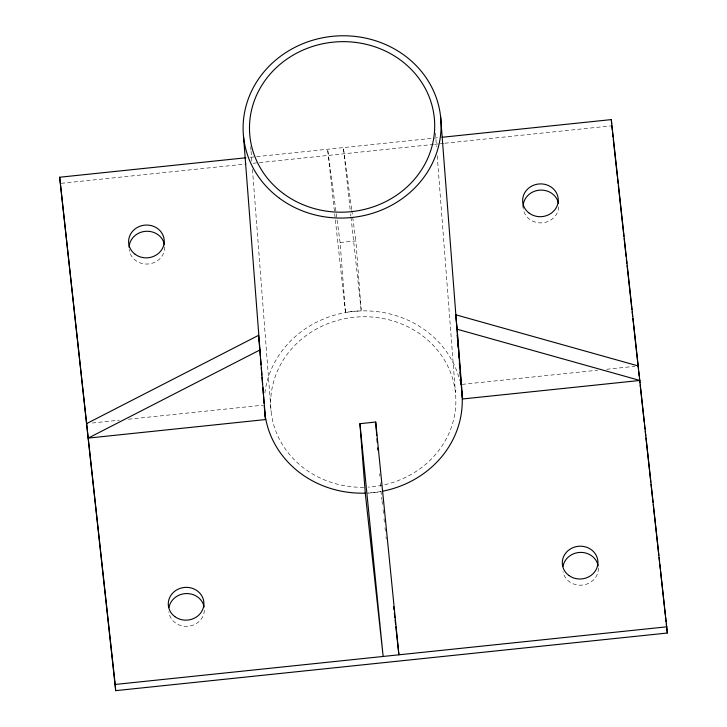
<?xml version="1.0" encoding="UTF-8"?>
<svg xmlns="http://www.w3.org/2000/svg" width="727" height="727" viewBox="0 0 727 727"><rect width="100%" height="100%" fill="white"/><g stroke="black" fill="none" stroke-linecap="round" stroke-linejoin="round"><path stroke-width="0.55" stroke-dasharray="3.63 2.73" d="M250.324 157.314L438.717 137.63M61.277 183.313L246.289 163.984M253.06 163.275L433.556 144.419M434.682 144.3L439.19 143.837M440.326 143.719L443.706 143.364M444.833 143.246L610.662 125.916M340.1 242.527L355.857 240.882L361.228 310.629L345.461 312.274L327.613 149.244L340.1 242.527L345.461 312.274M92.293 423.005L119.401 420.17M128.434 419.234L262.829 405.193M462.108 384.374L597.63 370.216M606.663 369.271L634.898 366.317M367.553 493.188L381.057 491.779L381.92 499.649M351.65 209.412L343.38 147.59L350.15 209.431M351.795 210.539L352.55 216.155M352.704 217.282L355.857 240.882M350.641 213.929L350.887 216.183M351.005 217.309L361.228 310.629M382.048 500.776L382.538 505.274M383.029 509.772L383.52 514.262M384.01 518.76L384.383 522.14M385.001 527.757L385.365 531.128M385.982 536.753L386.228 539.007M435.464 133.15L436.509 146.736M437.209 155.787L455.411 392.398M379.676 473.777L379.848 476.031M380.366 482.783L380.803 488.408M250.724 146.736L250.988 150.135M251.079 151.271L251.951 162.594M252.469 169.382L271.116 411.655M380.966 491.497A99.054 91.111 -4.4 0 1 367.589 493.042M264.873 393.007A99.054 91.111 -4.4 0 1 357.666 311.092A99.054 91.111 -4.4 0 1 459.773 380.557M598.394 568.005A17.83 16.403 -4.4 0 1 582.372 585.099A17.83 16.403 -4.4 0 1 563.007 571.704M204.369 610.253A17.83 16.403 -4.4 0 1 187.175 626.347A17.83 16.403 -4.4 0 1 168.828 611.807M558.736 206.759A17.83 16.403 -4.4 0 1 541.57 222.88A17.83 16.403 -4.4 0 1 523.195 208.367M164.702 246.871A17.83 16.403 -4.4 0 1 148.099 264.01A17.83 16.403 -4.4 0 1 129.161 249.506M363.754 487.29A92.656 85.232 -4.4 0 1 282.094 361.928A92.656 85.232 -4.4 0 1 441.698 355.757A92.656 85.232 -4.4 0 1 368.171 487.117"/><path stroke-width="1.09" d="M86.649 423.596L258.594 335.329L265.546 419.561L88.231 438.09L260.184 349.823M442.098 137.276L611.316 119.601L667.331 633.026L115.684 690.65L59.669 177.234L245.808 157.786M461.709 391.181L462.563 398.978L639.878 380.457L457.192 329.24L455.611 314.746L638.288 365.963M359.929 423.677L383.147 656.463L365.299 493.424L359.929 423.677L375.695 422.033L398.905 654.818L395.833 626.701M115.684 690.65L115.202 684.452L666.85 626.819M611.798 125.798L612.288 130.315M612.534 132.568L613.025 137.076M613.279 139.33L617.35 176.525M617.596 178.778L618.086 183.286M618.332 185.539L623.884 236.266M624.139 238.52L626.111 256.549M626.356 258.803L626.847 263.319M627.101 265.573L631.908 309.529M632.154 311.783L632.654 316.29M632.899 318.544L633.39 323.052M633.635 325.305L638.451 369.271M638.697 371.524L639.187 376.032M639.433 378.285L639.933 382.793M640.178 385.046L644.249 422.242M644.495 424.495L644.994 429.012M645.24 431.265L645.73 435.773M645.976 438.027L650.792 481.983M651.038 484.237L653.01 502.275M653.255 504.529L658.816 555.246M659.062 557.5L659.553 562.007M659.798 564.27L660.289 568.778M660.543 571.031L665.35 614.987M665.596 617.241L666.096 621.749M666.341 624.002L667.331 633.026M393.616 606.463L393.989 609.835M394.352 613.215L394.843 617.705M395.088 619.958L395.588 624.457M264.692 411.764L265.546 419.561M59.669 177.234L115.202 684.452M611.316 119.601L611.634 123.735M457.192 329.24L462.563 398.978M440.598 116.638L461.772 391.735A99.054 91.111 -4.4 0 1 382.075 491.298M456.474 325.996L456.738 329.367M457.165 334.993L457.428 338.373M457.856 343.989L458.119 347.37M458.637 354.122L458.901 357.493M459.328 363.118L459.591 366.49M460.027 372.115L460.373 376.613M460.8 382.238L460.973 384.492M375.695 422.033L376.731 435.537M376.995 438.908L377.249 442.28M377.686 447.905L377.858 450.158M243.581 137.212L260.402 355.712M260.657 359.111L261.093 364.772M261.356 368.162L261.874 374.959M262.056 377.222L262.574 384.01M262.838 387.409L263.356 394.207M263.537 396.469L264.055 403.258M264.228 405.521L264.755 412.318M258.857 338.7L259.03 340.954M562.998 566.36A17.83 16.403 -4.4 0 1 580.555 552.393A17.83 16.403 -4.4 0 1 598.167 565.888M168.964 607.527A17.83 16.403 -4.4 0 1 186.521 593.55A17.83 16.403 -4.4 0 1 204.133 607.045M523.113 207.304A17.83 16.403 -4.4 0 1 539.107 190.192A17.83 16.403 -4.4 0 1 558.49 203.56M129.079 247.362A17.83 16.403 -4.4 0 1 145.691 231.304A17.83 16.403 -4.4 0 1 164.466 244.745M365.327 493.133A99.054 91.111 -4.4 0 1 264.882 413.436M568.832 575.43A17.83 16.403 -4.4 0 0 597.703 565.024A17.83 16.403 -4.4 0 0 573.794 547.331A17.83 16.403 -4.4 0 0 568.832 575.43M174.807 616.596A17.83 16.403 -4.4 0 0 203.669 606.191A17.83 16.403 -4.4 0 0 179.769 588.488A17.83 16.403 -4.4 0 0 174.807 616.596M529.192 213.147A17.83 16.403 -4.4 0 0 558.036 202.706A17.83 16.403 -4.4 0 0 534.109 185.04A17.83 16.403 -4.4 0 0 529.192 213.147M135.14 254.296A17.83 16.403 -4.4 0 0 164.002 243.89A17.83 16.403 -4.4 0 0 140.102 226.188A17.83 16.403 -4.4 0 0 135.14 254.296M279.45 198.244A99.054 91.111 -4.4 0 0 439.808 140.429A99.054 91.111 -4.4 0 0 307.021 42.102A99.054 91.111 -4.4 0 0 279.45 198.244M283.494 193.646A92.656 85.232 -4.4 0 0 433.501 139.557A92.656 85.232 -4.4 0 0 309.284 47.573A92.656 85.232 -4.4 0 0 283.494 193.646"/></g></svg>
